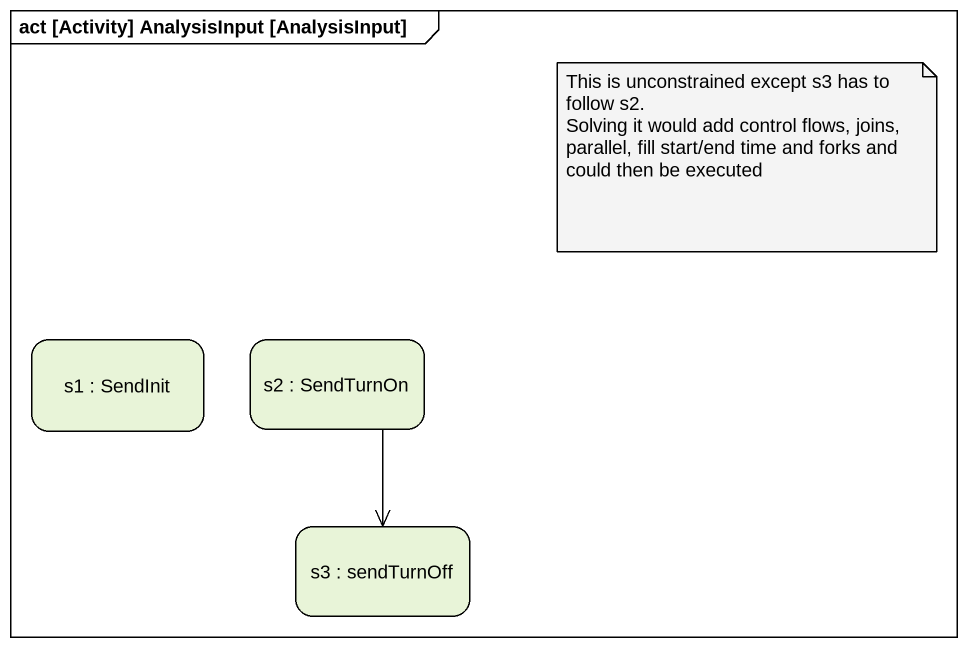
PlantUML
@startuml
mainframe act [Activity] AnalysisInput [AnalysisInput]
hide empty description
state "s1 : SendInit" as s1
state "s2 : SendTurnOn" as s2
state "s3 : sendTurnOff" as s3
s2 --> s3
note as N1
  This is unconstrained except s3 has to follow s2.
  Solving it would add control flows, joins, parallel, fill start/end time and forks and could then be executed
end note
@enduml
